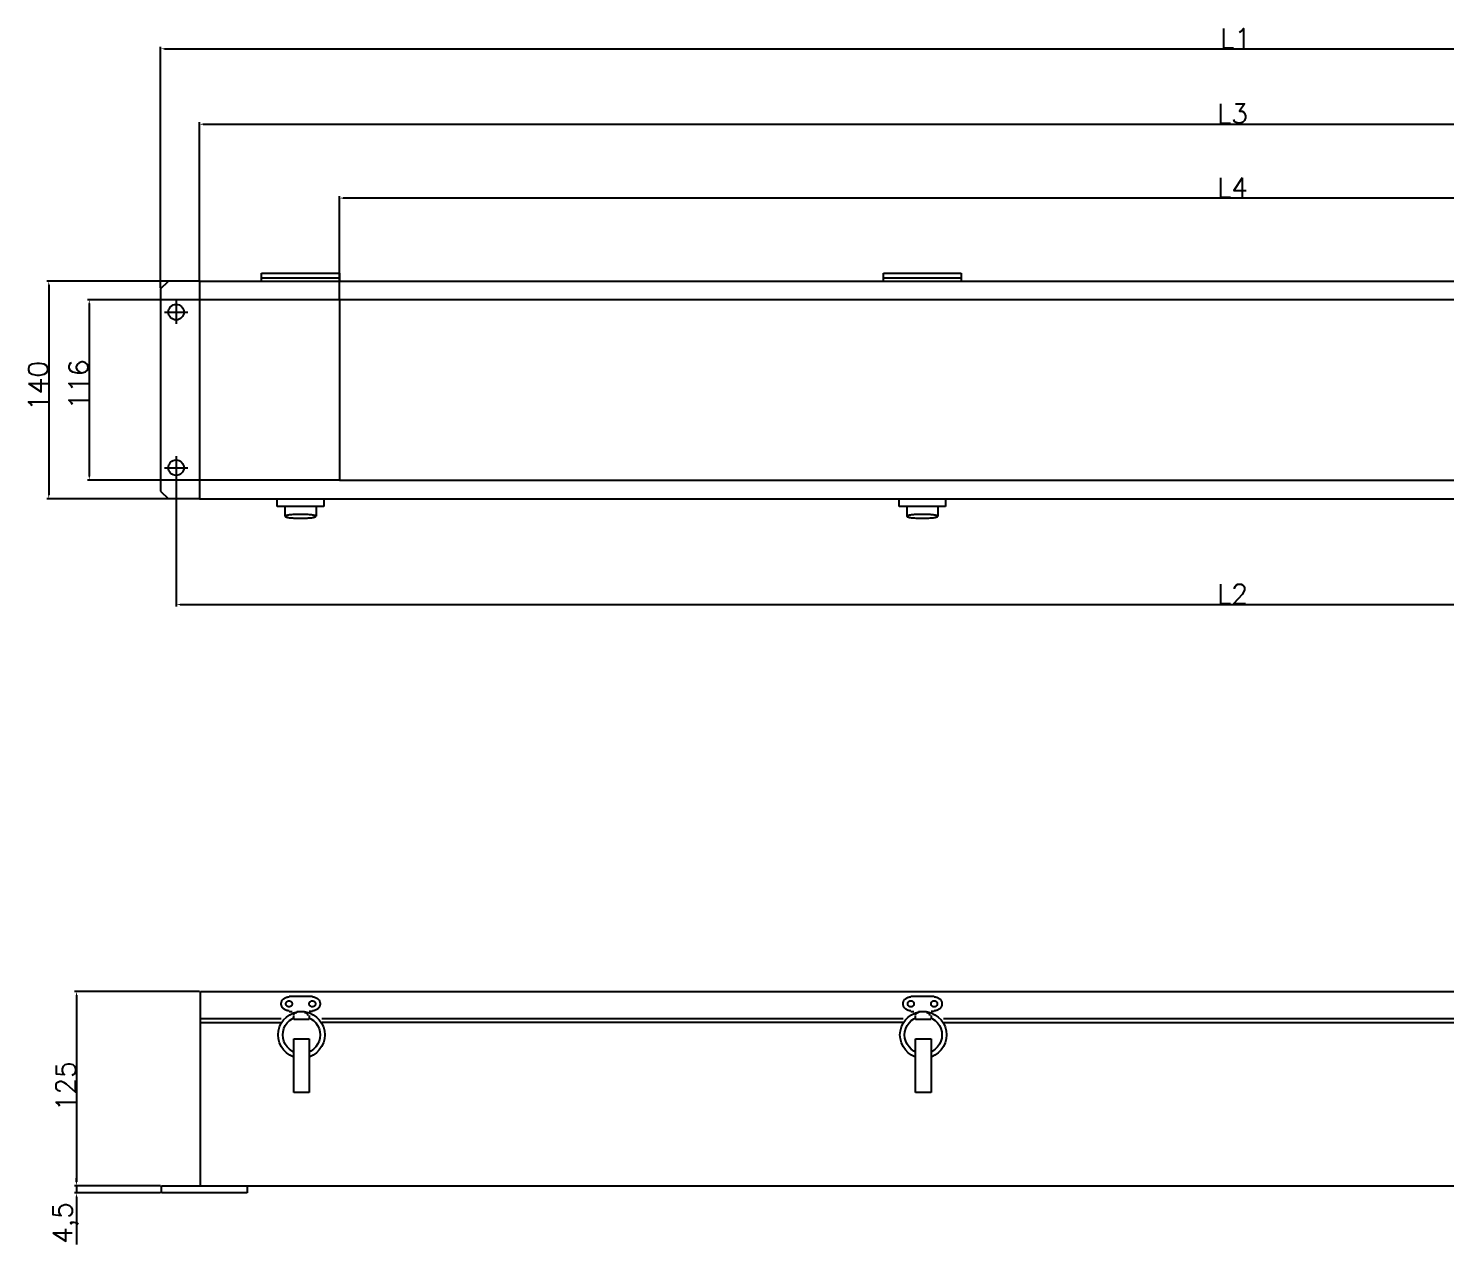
# Model space of a CAD drawing. Extents: x 1306 to 3129, y 1129 to 1911.
# Drawn here: x 1306 to 2217, y 1129 to 1911 of the extents above; entities that cross this region are included whole.
import ezdxf

# ---------------------------------------------------------------- set-up
doc = ezdxf.new("R2010")
doc.units = 0
doc.layers.get('0').update_dxf_attribs({"linetype": 'CONTINUOUS'})
doc.layers.get('DEFPOINTS').update_dxf_attribs({"linetype": 'CONTINUOUS'})
doc.layers.add('ULST', color=7, linetype='CONTINUOUS')
doc.styles.get("Standard").update_dxf_attribs({"font": 'txt', "bigfont": 'extfont2.shx'})
doc.dimstyles.get("Standard").update_dxf_attribs({"dimtxt": 2.5, "dimasz": 2.5, "dimexe": 1.25, "dimexo": 0.625, "dimtad": 1, "dimcen": 2.5, "dimazin": 3, "dimtfac": 1, "dimtmove": 0, "dimatfit": 3})

# ---------------------------------------------------------------- blocks, each defined once
blk = doc.blocks.new('A$C47306A9C')
at = {"layer": 'ULST'}
for p, q in [((25, 4.5), (25, 129.5)), ((25, 129.5), (650, 129.5)), ((650, 129.5), (1355, 129.5)), ((77, 121.5), (77.02, 121.89)), ((77.02, 121.11), (77, 121.5)), ((77.02, 121.89), (77.08, 122.28)), ((77.08, 120.72), (77.02, 121.11)), ((77.08, 122.28), (77.17, 122.66)), ((77.17, 120.34), (77.08, 120.72)), ((77.17, 122.66), (77.3, 123.04)), ((77.3, 119.96), (77.17, 120.34)), ((77.3, 123.04), (77.47, 123.4)), ((77.47, 119.6), (77.3, 119.96)), ((77.47, 123.4), (77.67, 123.75)), ((77.67, 119.25), (77.47, 119.6)), ((77.67, 123.75), (77.9, 124.08)), ((77.9, 118.92), (77.67, 119.25)), ((77.9, 124.08), (78.17, 124.39)), ((78.17, 118.61), (77.9, 118.92)), ((78.17, 124.39), (78.46, 124.68)), ((78.46, 118.32), (78.17, 118.61)), ((78.46, 124.68), (78.79, 124.95)), ((78.79, 124.95), (79.13, 125.19)), ((79.13, 125.19), (79.5, 125.4)), ((79.5, 125.4), (79.89, 125.58)), ((79.89, 125.58), (80.29, 125.73)), ((80, 121.5), (80.03, 121.85)), ((80.03, 121.15), (80, 121.5)), ((80.03, 121.85), (80.12, 122.18)), ((80.12, 120.82), (80.03, 121.15)), ((80.12, 122.18), (80.27, 122.5)), ((80.27, 120.5), (80.12, 120.82)), ((80.27, 122.5), (80.47, 122.79)), ((80.47, 120.21), (80.27, 120.5)), ((80.29, 125.73), (80.71, 125.85)), ((80.47, 122.79), (80.71, 123.03)), ((80.71, 119.97), (80.47, 120.21)), ((80.71, 125.85), (81.13, 125.93)), ((80.71, 123.03), (81, 123.23)), ((81, 119.77), (80.71, 119.97)), ((81, 123.23), (81.32, 123.38)), ((81.32, 119.62), (81, 119.77)), ((81.13, 125.93), (81.56, 125.98)), ((81.32, 123.38), (81.65, 123.47)), ((81.65, 119.53), (81.32, 119.62)), ((81.56, 125.98), (82, 126)), ((81.65, 123.47), (82, 123.5)), ((82, 119.5), (81.65, 119.53)), ((82, 126.5), (97, 126.5)), ((82, 123.5), (82.35, 123.47)), ((82.35, 119.53), (82, 119.5)), ((82.35, 123.47), (82.68, 123.38)), ((82.68, 119.62), (82.35, 119.53)), ((82.68, 123.38), (83, 123.23)), ((83, 119.77), (82.68, 119.62)), ((83, 123.23), (83.29, 123.03)), ((83.29, 119.97), (83, 119.77)), ((83.29, 123.03), (83.53, 122.79)), ((83.53, 120.21), (83.29, 119.97)), ((83.53, 122.79), (83.73, 122.5)), ((83.73, 120.5), (83.53, 120.21)), ((83.73, 122.5), (83.88, 122.18)), ((83.88, 120.82), (83.73, 120.5)), ((83.88, 122.18), (83.97, 121.85)), ((83.97, 121.15), (83.88, 120.82)), ((83.97, 121.85), (84, 121.5)), ((84, 121.5), (83.97, 121.15)), ((95, 121.5), (95.03, 121.85)), ((95.03, 121.15), (95, 121.5)), ((95.03, 121.85), (95.12, 122.18)), ((95.12, 120.82), (95.03, 121.15)), ((95.12, 122.18), (95.27, 122.5)), ((95.27, 120.5), (95.12, 120.82)), ((95.27, 122.5), (95.47, 122.79)), ((95.47, 120.21), (95.27, 120.5)), ((95.47, 122.79), (95.71, 123.03)), ((95.71, 119.97), (95.47, 120.21)), ((95.71, 123.03), (96, 123.23)), ((96, 119.77), (95.71, 119.97)), ((96, 123.23), (96.32, 123.38)), ((96.32, 119.62), (96, 119.77)), ((96.32, 123.38), (96.65, 123.47)), ((96.65, 119.53), (96.32, 119.62)), ((96.65, 123.47), (97, 123.5)), ((97, 119.5), (96.65, 119.53)), ((97, 126), (97.44, 125.98)), ((97, 123.5), (97.35, 123.47)), ((97.35, 119.53), (97, 119.5)), ((97.35, 123.47), (97.68, 123.38)), ((97.68, 119.62), (97.35, 119.53)), ((97.44, 125.98), (97.87, 125.93)), ((97.68, 123.38), (98, 123.23)), ((98, 119.77), (97.68, 119.62)), ((97.87, 125.93), (98.29, 125.85)), ((98, 123.23), (98.29, 123.03)), ((98.29, 119.97), (98, 119.77)), ((98.29, 125.85), (98.71, 125.73)), ((98.29, 123.03), (98.53, 122.79)), ((98.53, 120.21), (98.29, 119.97)), ((98.53, 122.79), (98.73, 122.5)), ((98.73, 120.5), (98.53, 120.21)), ((98.71, 125.73), (99.11, 125.58)), ((98.73, 122.5), (98.88, 122.18)), ((98.88, 120.82), (98.73, 120.5)), ((98.88, 122.18), (98.97, 121.85)), ((98.97, 121.15), (98.88, 120.82)), ((98.97, 121.85), (99, 121.5)), ((99, 121.5), (98.97, 121.15)), ((99.11, 125.58), (99.5, 125.4)), ((99.5, 125.4), (99.87, 125.19)), ((99.87, 125.19), (100.21, 124.95)), ((100.21, 124.95), (100.54, 124.68)), ((100.54, 124.68), (100.83, 124.39)), ((100.83, 118.61), (100.54, 118.32)), ((100.83, 124.39), (101.1, 124.08)), ((101.1, 118.92), (100.83, 118.61)), ((101.1, 124.08), (101.33, 123.75)), ((101.33, 119.25), (101.1, 118.92)), ((101.33, 123.75), (101.53, 123.4)), ((101.53, 119.6), (101.33, 119.25)), ((101.53, 123.4), (101.7, 123.04)), ((101.7, 119.96), (101.53, 119.6)), ((101.7, 123.04), (101.83, 122.66)), ((101.83, 120.34), (101.7, 119.96)), ((101.83, 122.66), (101.92, 122.28)), ((101.92, 120.72), (101.83, 120.34)), ((101.92, 122.28), (101.98, 121.89)), ((101.98, 121.11), (101.92, 120.72)), ((101.98, 121.89), (102, 121.5)), ((102, 121.5), (101.98, 121.11)), ((477, 121.5), (477.02, 121.89)), ((477.02, 121.11), (477, 121.5)), ((477.02, 121.89), (477.08, 122.28)), ((477.08, 120.72), (477.02, 121.11)), ((477.08, 122.28), (477.17, 122.66)), ((477.17, 120.34), (477.08, 120.72)), ((477.17, 122.66), (477.3, 123.04)), ((477.3, 119.96), (477.17, 120.34)), ((477.3, 123.04), (477.47, 123.4)), ((477.47, 119.6), (477.3, 119.96)), ((477.47, 123.4), (477.67, 123.75)), ((477.67, 119.25), (477.47, 119.6)), ((477.67, 123.75), (477.9, 124.08)), ((477.9, 118.92), (477.67, 119.25)), ((477.9, 124.08), (478.17, 124.39)), ((478.17, 118.61), (477.9, 118.92)), ((478.17, 124.39), (478.46, 124.68)), ((478.46, 118.32), (478.17, 118.61)), ((478.46, 124.68), (478.79, 124.95)), ((478.79, 124.95), (479.13, 125.19)), ((479.13, 125.19), (479.5, 125.4)), ((479.5, 125.4), (479.89, 125.58)), ((479.89, 125.58), (480.29, 125.73)), ((480, 121.5), (480.03, 121.85)), ((480.03, 121.15), (480, 121.5)), ((480.03, 121.85), (480.12, 122.18)), ((480.12, 120.82), (480.03, 121.15)), ((480.12, 122.18), (480.27, 122.5)), ((480.27, 120.5), (480.12, 120.82)), ((480.27, 122.5), (480.47, 122.79)), ((480.47, 120.21), (480.27, 120.5)), ((480.29, 125.73), (480.71, 125.85)), ((480.47, 122.79), (480.71, 123.03)), ((480.71, 119.97), (480.47, 120.21)), ((480.71, 125.85), (481.13, 125.93)), ((480.71, 123.03), (481, 123.23)), ((481, 119.77), (480.71, 119.97)), ((481, 123.23), (481.32, 123.38)), ((481.32, 119.62), (481, 119.77)), ((481.13, 125.93), (481.56, 125.98)), ((481.32, 123.38), (481.65, 123.47)), ((481.65, 119.53), (481.32, 119.62)), ((481.56, 125.98), (482, 126)), ((481.65, 123.47), (482, 123.5)), ((482, 119.5), (481.65, 119.53)), ((482, 126.5), (497, 126.5)), ((482, 123.5), (482.35, 123.47)), ((482.35, 119.53), (482, 119.5)), ((482.35, 123.47), (482.68, 123.38)), ((482.68, 119.62), (482.35, 119.53)), ((482.68, 123.38), (483, 123.23)), ((483, 119.77), (482.68, 119.62)), ((483, 123.23), (483.29, 123.03)), ((483.29, 119.97), (483, 119.77)), ((483.29, 123.03), (483.53, 122.79)), ((483.53, 120.21), (483.29, 119.97)), ((483.53, 122.79), (483.73, 122.5)), ((483.73, 120.5), (483.53, 120.21)), ((483.73, 122.5), (483.88, 122.18)), ((483.88, 120.82), (483.73, 120.5)), ((483.88, 122.18), (483.97, 121.85)), ((483.97, 121.15), (483.88, 120.82)), ((483.97, 121.85), (484, 121.5)), ((484, 121.5), (483.97, 121.15)), ((495, 121.5), (495.03, 121.85)), ((495.03, 121.15), (495, 121.5)), ((495.03, 121.85), (495.12, 122.18)), ((495.12, 120.82), (495.03, 121.15)), ((495.12, 122.18), (495.27, 122.5)), ((495.27, 120.5), (495.12, 120.82)), ((495.27, 122.5), (495.47, 122.79)), ((495.47, 120.21), (495.27, 120.5)), ((495.47, 122.79), (495.71, 123.03)), ((495.71, 119.97), (495.47, 120.21)), ((495.71, 123.03), (496, 123.23)), ((496, 119.77), (495.71, 119.97)), ((496, 123.23), (496.32, 123.38)), ((496.32, 119.62), (496, 119.77)), ((496.32, 123.38), (496.65, 123.47)), ((496.65, 119.53), (496.32, 119.62)), ((496.65, 123.47), (497, 123.5)), ((497, 119.5), (496.65, 119.53)), ((497, 126), (497.44, 125.98)), ((497, 123.5), (497.35, 123.47)), ((497.35, 119.53), (497, 119.5)), ((497.35, 123.47), (497.68, 123.38)), ((497.68, 119.62), (497.35, 119.53)), ((497.44, 125.98), (497.87, 125.93)), ((497.68, 123.38), (498, 123.23)), ((498, 119.77), (497.68, 119.62)), ((497.87, 125.93), (498.29, 125.85)), ((498, 123.23), (498.29, 123.03)), ((498.29, 119.97), (498, 119.77)), ((498.29, 125.85), (498.71, 125.73)), ((498.29, 123.03), (498.53, 122.79)), ((498.53, 120.21), (498.29, 119.97)), ((498.53, 122.79), (498.73, 122.5)), ((498.73, 120.5), (498.53, 120.21)), ((498.71, 125.73), (499.11, 125.58)), ((498.73, 122.5), (498.88, 122.18)), ((498.88, 120.82), (498.73, 120.5)), ((498.88, 122.18), (498.97, 121.85)), ((498.97, 121.15), (498.88, 120.82)), ((498.97, 121.85), (499, 121.5)), ((499, 121.5), (498.97, 121.15)), ((499.11, 125.58), (499.5, 125.4)), ((499.5, 125.4), (499.87, 125.19)), ((499.87, 125.19), (500.21, 124.95)), ((500.21, 124.95), (500.54, 124.68)), ((500.54, 124.68), (500.83, 124.39)), ((500.83, 118.61), (500.54, 118.32)), ((500.83, 124.39), (501.1, 124.08)), ((501.1, 118.92), (500.83, 118.61)), ((501.1, 124.08), (501.33, 123.75)), ((501.33, 119.25), (501.1, 118.92)), ((501.33, 123.75), (501.53, 123.4)), ((501.53, 119.6), (501.33, 119.25)), ((501.53, 123.4), (501.7, 123.04)), ((501.7, 119.96), (501.53, 119.6)), ((501.7, 123.04), (501.83, 122.66)), ((501.83, 120.34), (501.7, 119.96)), ((501.83, 122.66), (501.92, 122.28)), ((501.92, 120.72), (501.83, 120.34)), ((501.92, 122.28), (501.98, 121.89)), ((501.98, 121.11), (501.92, 120.72)), ((501.98, 121.89), (502, 121.5)), ((502, 121.5), (501.98, 121.11)), ((25, 112), (77, 112)), ((25, 109.5), (77, 109.5)), ((77.01, 109), (78.51, 111.14)), ((78.79, 118.05), (78.46, 118.32)), ((78.51, 111.14), (80.36, 112.99)), ((79.13, 117.81), (78.79, 118.05)), ((79.5, 117.6), (79.13, 117.81)), ((79.89, 117.42), (79.5, 117.6)), ((80.29, 117.27), (79.89, 117.42)), ((80.71, 117.15), (80.29, 117.27)), ((80.36, 112.99), (82.5, 114.49)), ((81.13, 117.07), (80.71, 117.15)), ((80.81, 109.21), (82.29, 110.69)), ((81.56, 117.02), (81.13, 117.07)), ((82, 117), (81.56, 117.02)), ((82, 116.5), (84, 116.5)), ((82.29, 110.69), (84, 111.89)), ((82.5, 114.49), (84.87, 115.6)), ((84, 111.89), (84.74, 112.29)), ((84.87, 115.6), (87.4, 116.27)), ((85, 114), (85.03, 114.35)), ((85, 111.5), (85, 113.5)), ((95, 111.5), (85, 111.5)), ((85.03, 114.35), (85.12, 114.68)), ((85.12, 114.68), (85.27, 115)), ((85.27, 115), (85.47, 115.29)), ((85.47, 115.29), (85.71, 115.53)), ((85.71, 115.53), (86, 115.73)), ((86, 115.73), (86.32, 115.88)), ((86.32, 115.88), (86.65, 115.97)), ((86.65, 115.97), (87, 116)), ((87, 116.5), (92, 116.5)), ((87.4, 116.27), (90, 116.5)), ((90, 116.5), (92.6, 116.27)), ((92, 116), (92.35, 115.97)), ((92.35, 115.97), (92.68, 115.88)), ((92.6, 116.27), (95.13, 115.6)), ((92.68, 115.88), (93, 115.73)), ((93, 115.73), (93.29, 115.53)), ((93.29, 115.53), (93.53, 115.29)), ((93.53, 115.29), (93.73, 115)), ((93.73, 115), (93.88, 114.68)), ((93.88, 114.68), (93.97, 114.35)), ((93.97, 114.35), (94, 114)), ((97, 116.5), (95, 116.5)), ((95, 114), (95, 112)), ((95.13, 115.6), (97.5, 114.49)), ((95.26, 112.29), (96, 111.89)), ((96, 111.89), (97.71, 110.69)), ((97.44, 117.02), (97, 117)), ((97.87, 117.07), (97.44, 117.02)), ((97.5, 114.49), (99.64, 112.99)), ((97.71, 110.69), (99.19, 109.21)), ((98.29, 117.15), (97.87, 117.07)), ((98.71, 117.27), (98.29, 117.15)), ((99.11, 117.42), (98.71, 117.27)), ((99.5, 117.6), (99.11, 117.42)), ((99.87, 117.81), (99.5, 117.6)), ((99.64, 112.99), (101.49, 111.14)), ((100.21, 118.05), (99.87, 117.81)), ((100.54, 118.32), (100.21, 118.05)), ((101.49, 111.14), (102.99, 109)), ((103, 112), (477, 112)), ((477, 109.5), (103, 109.5)), ((477.01, 109), (478.51, 111.14)), ((478.79, 118.05), (478.46, 118.32)), ((478.51, 111.14), (480.36, 112.99)), ((479.13, 117.81), (478.79, 118.05)), ((479.5, 117.6), (479.13, 117.81)), ((479.89, 117.42), (479.5, 117.6)), ((480.29, 117.27), (479.89, 117.42)), ((480.71, 117.15), (480.29, 117.27)), ((480.36, 112.99), (482.5, 114.49)), ((481.13, 117.07), (480.71, 117.15)), ((480.81, 109.21), (482.29, 110.69)), ((481.56, 117.02), (481.13, 117.07)), ((482, 117), (481.56, 117.02)), ((482, 116.5), (484, 116.5)), ((482.29, 110.69), (484, 111.89)), ((482.5, 114.49), (484.87, 115.6)), ((484, 111.89), (484.74, 112.29)), ((484.87, 115.6), (487.4, 116.27)), ((485, 114), (485.03, 114.35)), ((485, 111.5), (485, 113.5)), ((495, 111.5), (485, 111.5)), ((485.03, 114.35), (485.12, 114.68)), ((485.12, 114.68), (485.27, 115)), ((485.27, 115), (485.47, 115.29)), ((485.47, 115.29), (485.71, 115.53)), ((485.71, 115.53), (486, 115.73)), ((486, 115.73), (486.32, 115.88)), ((486.32, 115.88), (486.65, 115.97)), ((486.65, 115.97), (487, 116)), ((487, 116.5), (492, 116.5)), ((487.4, 116.27), (490, 116.5)), ((490, 116.5), (492.6, 116.27)), ((492, 116), (492.35, 115.97)), ((492.35, 115.97), (492.68, 115.88)), ((492.6, 116.27), (495.13, 115.6)), ((492.68, 115.88), (493, 115.73)), ((493, 115.73), (493.29, 115.53)), ((493.29, 115.53), (493.53, 115.29)), ((493.53, 115.29), (493.73, 115)), ((493.73, 115), (493.88, 114.68)), ((493.88, 114.68), (493.97, 114.35)), ((493.97, 114.35), (494, 114)), ((497, 116.5), (495, 116.5)), ((495, 114), (495, 112)), ((495.13, 115.6), (497.5, 114.49)), ((495.26, 112.29), (496, 111.89)), ((496, 111.89), (497.71, 110.69)), ((497.44, 117.02), (497, 117)), ((497.87, 117.07), (497.44, 117.02)), ((497.5, 114.49), (499.64, 112.99)), ((497.71, 110.69), (499.19, 109.21)), ((498.29, 117.15), (497.87, 117.07)), ((498.71, 117.27), (498.29, 117.15)), ((499.11, 117.42), (498.71, 117.27)), ((499.5, 117.6), (499.11, 117.42)), ((499.87, 117.81), (499.5, 117.6)), ((499.64, 112.99), (501.49, 111.14)), ((500.21, 118.05), (499.87, 117.81)), ((500.54, 118.32), (500.21, 118.05)), ((501.49, 111.14), (502.99, 109)), ((503, 112), (650, 112)), ((503, 109.5), (650, 109.5)), ((650, 112), (877, 112)), ((650, 109.5), (877, 109.5)), ((75, 101.5), (75.23, 104.1)), ((75.23, 98.9), (75, 101.5)), ((75.23, 104.1), (75.9, 106.63)), ((75.9, 106.63), (77.01, 109)), ((78, 101.5), (78.18, 103.58)), ((78.18, 99.42), (78, 101.5)), ((78.18, 103.58), (78.72, 105.6)), ((78.72, 105.6), (79.61, 107.5)), ((79.61, 107.5), (80.81, 109.21)), ((99.19, 109.21), (100.39, 107.5)), ((100.39, 107.5), (101.28, 105.6)), ((101.28, 105.6), (101.82, 103.58)), ((101.82, 103.58), (102, 101.5)), ((102, 101.5), (101.82, 99.42)), ((102.99, 109), (104.1, 106.63)), ((104.1, 106.63), (104.77, 104.1)), ((104.77, 104.1), (105, 101.5)), ((105, 101.5), (104.77, 98.9)), ((475, 101.5), (475.23, 104.1)), ((475.23, 98.9), (475, 101.5)), ((475.23, 104.1), (475.9, 106.63)), ((475.9, 106.63), (477.01, 109)), ((478, 101.5), (478.18, 103.58)), ((478.18, 99.42), (478, 101.5)), ((478.18, 103.58), (478.72, 105.6)), ((478.72, 105.6), (479.61, 107.5)), ((479.61, 107.5), (480.81, 109.21)), ((499.19, 109.21), (500.39, 107.5)), ((500.39, 107.5), (501.28, 105.6)), ((501.28, 105.6), (501.82, 103.58)), ((501.82, 103.58), (502, 101.5)), ((502, 101.5), (501.82, 99.42)), ((502.99, 109), (504.1, 106.63)), ((504.1, 106.63), (504.77, 104.1)), ((504.77, 104.1), (505, 101.5)), ((505, 101.5), (504.77, 98.9)), ((75.9, 96.37), (75.23, 98.9)), ((77.01, 94), (75.9, 96.37)), ((78.51, 91.86), (77.01, 94)), ((78.72, 97.4), (78.18, 99.42)), ((80.36, 90.01), (78.51, 91.86)), ((79.61, 95.5), (78.72, 97.4)), ((80.81, 93.79), (79.61, 95.5)), ((82.29, 92.31), (80.81, 93.79)), ((84, 91.11), (82.29, 92.31)), ((85, 99), (95, 99)), ((85, 64.5), (85, 99)), ((95, 99), (95, 64.5)), ((97.71, 92.31), (96, 91.11)), ((99.19, 93.79), (97.71, 92.31)), ((100.39, 95.5), (99.19, 93.79)), ((101.49, 91.86), (99.64, 90.01)), ((101.28, 97.4), (100.39, 95.5)), ((101.82, 99.42), (101.28, 97.4)), ((102.99, 94), (101.49, 91.86)), ((104.1, 96.37), (102.99, 94)), ((104.77, 98.9), (104.1, 96.37)), ((475.9, 96.37), (475.23, 98.9)), ((477.01, 94), (475.9, 96.37)), ((478.51, 91.86), (477.01, 94)), ((478.72, 97.4), (478.18, 99.42)), ((480.36, 90.01), (478.51, 91.86)), ((479.61, 95.5), (478.72, 97.4)), ((480.81, 93.79), (479.61, 95.5)), ((482.29, 92.31), (480.81, 93.79)), ((484, 91.11), (482.29, 92.31)), ((485, 99), (495, 99)), ((485, 64.5), (485, 99)), ((495, 99), (495, 64.5)), ((497.71, 92.31), (496, 91.11)), ((499.19, 93.79), (497.71, 92.31)), ((500.39, 95.5), (499.19, 93.79)), ((501.49, 91.86), (499.64, 90.01)), ((501.28, 97.4), (500.39, 95.5)), ((501.82, 99.42), (501.28, 97.4)), ((502.99, 94), (501.49, 91.86)), ((504.1, 96.37), (502.99, 94)), ((504.77, 98.9), (504.1, 96.37)), ((82.5, 88.51), (80.36, 90.01)), ((84.62, 87.5), (82.5, 88.51)), ((84.74, 90.71), (84, 91.11)), ((96, 91.11), (95.26, 90.71)), ((97.5, 88.51), (95.38, 87.5)), ((99.64, 90.01), (97.5, 88.51)), ((482.5, 88.51), (480.36, 90.01)), ((484.62, 87.5), (482.5, 88.51)), ((484.74, 90.71), (484, 91.11)), ((496, 91.11), (495.26, 90.71)), ((497.5, 88.51), (495.38, 87.5)), ((499.64, 90.01), (497.5, 88.51)), ((95, 64.5), (85, 64.5)), ((495, 64.5), (485, 64.5)), ((0, 4.5), (55, 4.5)), ((0, 0), (0, 4.5)), ((55, 0), (0, 0)), ((25, 4.5), (650, 4.5)), ((55, 4.5), (55, 0)), ((650, 4.5), (1355, 4.5))]:
    blk.add_line(p, q, dxfattribs=at)
blk = doc.blocks.new('*U23')
at = {"color": 0}
blk.add_text('125', height=12.5, rotation=90, dxfattribs=at).set_placement((1336.07, 1214.34))
blk = doc.blocks.new('*D4')
at = {"color": 0}
for p, q in [((1415.82, 1291.42), (1335.44, 1291.42)), ((1336.69, 1288.92), (1336.69, 1168.92)), ((1390.82, 1166.42), (1335.44, 1166.42))]:
    blk.add_line(p, q, dxfattribs=at)
for points in [[(1336.27, 1288.92), (1337.11, 1288.92), (1336.69, 1291.42)], [(1336.27, 1168.92), (1337.11, 1168.92), (1336.69, 1166.42)]]:
    blk.add_solid(points, dxfattribs=at)
at = {"layer": 'DEFPOINTS', "color": 0}
for p in [(1416.45, 1291.42), (1336.69, 1166.42), (1391.45, 1166.42)]:
    blk.add_point(p, dxfattribs=at)
blk.add_blockref('*U23', (0, 0))
blk = doc.blocks.new('*U22')
at = {"color": 0}
blk.add_text('4,5', height=12.5, rotation=90, dxfattribs=at).set_placement((1333.98, 1129.21))
blk = doc.blocks.new('*D5')
at = {"color": 0}
for p, q in [((1336.69, 1168.92), (1336.69, 1171.42)), ((1390.82, 1166.42), (1335.44, 1166.42)), ((1390.82, 1161.92), (1335.44, 1161.92)), ((1336.69, 1166.42), (1336.69, 1161.92)), ((1336.69, 1159.42), (1336.69, 1128.59))]:
    blk.add_line(p, q, dxfattribs=at)
for points in [[(1336.27, 1168.92), (1337.11, 1168.92), (1336.69, 1166.42)], [(1336.27, 1159.42), (1337.11, 1159.42), (1336.69, 1161.92)]]:
    blk.add_solid(points, dxfattribs=at)
at = {"layer": 'DEFPOINTS', "color": 0}
for p in [(1336.69, 1161.92), (1391.45, 1166.42), (1391.45, 1161.92)]:
    blk.add_point(p, dxfattribs=at)
blk.add_blockref('*U22', (0, 0))
blk = doc.blocks.new('*U21')
at = {"color": 0}
blk.add_text('116', height=12.5, rotation=90, dxfattribs=at).set_placement((1344.34, 1665.57))
blk = doc.blocks.new('*D6')
at = {"color": 0}
for p, q in [((1505.82, 1736.07), (1343.71, 1736.07)), ((1344.96, 1733.57), (1344.96, 1622.57)), ((1505.82, 1620.07), (1343.71, 1620.07))]:
    blk.add_line(p, q, dxfattribs=at)
for points in [[(1344.55, 1733.57), (1345.38, 1733.57), (1344.96, 1736.07)], [(1344.55, 1622.57), (1345.38, 1622.57), (1344.96, 1620.07)]]:
    blk.add_solid(points, dxfattribs=at)
at = {"layer": 'DEFPOINTS', "color": 0}
for p in [(1506.45, 1736.07), (1344.96, 1620.07), (1506.45, 1620.07)]:
    blk.add_point(p, dxfattribs=at)
blk.add_blockref('*U21', (0, 0))
blk = doc.blocks.new('*U20')
at = {"color": 0}
blk.add_text('140', height=12.5, rotation=90, dxfattribs=at).set_placement((1318.26, 1664.52))
blk = doc.blocks.new('*D7')
at = {"color": 0}
for p, q in [((1395.82, 1748.07), (1317.64, 1748.07)), ((1318.89, 1745.57), (1318.89, 1610.57)), ((1395.82, 1608.07), (1317.64, 1608.07))]:
    blk.add_line(p, q, dxfattribs=at)
for points in [[(1318.47, 1745.57), (1319.31, 1745.57), (1318.89, 1748.07)], [(1318.47, 1610.57), (1319.31, 1610.57), (1318.89, 1608.07)]]:
    blk.add_solid(points, dxfattribs=at)
at = {"layer": 'DEFPOINTS', "color": 0}
for p in [(1396.45, 1748.07), (1318.89, 1608.07), (1396.45, 1608.07)]:
    blk.add_point(p, dxfattribs=at)
blk.add_blockref('*U20', (0, 0))
blk = doc.blocks.new('A$C7E1D7801')
at = {"layer": 'ULST'}
for p, q in [((65, 152.5), (65, 157.5)), ((65, 157.5), (115, 157.5)), ((115, 157.5), (115, 152.5)), ((465, 152.5), (465, 157.5)), ((465, 157.5), (515, 157.5)), ((515, 157.5), (515, 152.5)), ((0, 147.5), (5, 152.5)), ((0, 147.5), (0, 17.5)), ((25, 152.5), (5, 152.5)), ((25, 152.5), (25, 12.5)), ((25, 152.5), (700, 152.5)), ((65, 154.5), (115, 154.5)), ((465, 154.5), (515, 154.5)), ((700, 152.5), (1355, 152.5)), ((10, 140), (10, 125)), ((700, 140.5), (115, 140.5)), ((115, 140.5), (115, 24.5)), ((1265, 140.5), (700, 140.5)), ((2.5, 132.5), (17.5, 132.5)), ((10, 40), (10, 25)), ((2.5, 32.5), (17.5, 32.5)), ((115, 24.5), (700, 24.5)), ((700, 24.5), (1265, 24.5)), ((0, 17.5), (5, 12.5)), ((25, 12.5), (5, 12.5)), ((25, 12.5), (700, 12.5)), ((75, 12.5), (105, 12.5)), ((75, 7.5), (75, 12.5)), ((105, 12.5), (105, 7.5)), ((475, 12.5), (505, 12.5)), ((475, 7.5), (475, 12.5)), ((505, 12.5), (505, 7.5)), ((700, 12.5), (1355, 12.5)), ((105, 7.5), (75, 7.5)), ((80, 7.5), (80, 1.25)), ((80.04, 1.36), (80, 1.25)), ((80, 1.25), (80.04, 1.14)), ((80.15, 1.47), (80.04, 1.36)), ((80.04, 1.14), (80.15, 1.03)), ((80.34, 1.57), (80.15, 1.47)), ((80.15, 1.03), (80.34, 0.93)), ((80.6, 1.68), (80.34, 1.57)), ((80.34, 0.93), (80.6, 0.82)), ((80.94, 1.78), (80.6, 1.68)), ((80.6, 0.82), (80.94, 0.72)), ((81.34, 1.87), (80.94, 1.78)), ((80.94, 0.72), (81.34, 0.62)), ((81.81, 1.97), (81.34, 1.87)), ((81.34, 0.62), (81.81, 0.53)), ((82.34, 2.05), (81.81, 1.97)), ((81.81, 0.53), (82.34, 0.45)), ((82.93, 2.13), (82.34, 2.05)), ((82.34, 0.45), (82.93, 0.37)), ((83.57, 2.21), (82.93, 2.13)), ((82.93, 0.37), (83.57, 0.29)), ((84.26, 2.27), (83.57, 2.21)), ((83.57, 0.29), (84.26, 0.23)), ((85, 2.33), (84.26, 2.27)), ((84.26, 0.23), (85, 0.17)), ((85.77, 2.38), (85, 2.33)), ((85, 0.17), (85.77, 0.12)), ((86.58, 2.42), (85.77, 2.38)), ((85.77, 0.12), (86.58, 0.08)), ((87.41, 2.46), (86.58, 2.42)), ((86.58, 0.08), (87.41, 0.04)), ((88.26, 2.48), (87.41, 2.46)), ((87.41, 0.04), (88.26, 0.02)), ((89.13, 2.5), (88.26, 2.48)), ((88.26, 0.02), (89.13, 0)), ((90, 2.5), (89.13, 2.5)), ((89.13, 0), (90, 0)), ((90.87, 2.5), (90, 2.5)), ((90, 0), (90.87, 0)), ((91.74, 2.48), (90.87, 2.5)), ((90.87, 0), (91.74, 0.02)), ((92.59, 2.46), (91.74, 2.48)), ((91.74, 0.02), (92.59, 0.04)), ((93.42, 2.42), (92.59, 2.46)), ((92.59, 0.04), (93.42, 0.08)), ((94.23, 2.38), (93.42, 2.42)), ((93.42, 0.08), (94.23, 0.12)), ((95, 2.33), (94.23, 2.38)), ((94.23, 0.12), (95, 0.17)), ((95.74, 2.27), (95, 2.33)), ((95, 0.17), (95.74, 0.23)), ((96.43, 2.21), (95.74, 2.27)), ((95.74, 0.23), (96.43, 0.29)), ((97.07, 2.13), (96.43, 2.21)), ((96.43, 0.29), (97.07, 0.37)), ((97.66, 2.05), (97.07, 2.13)), ((97.07, 0.37), (97.66, 0.45)), ((98.19, 1.97), (97.66, 2.05)), ((97.66, 0.45), (98.19, 0.53)), ((98.66, 1.87), (98.19, 1.97)), ((98.19, 0.53), (98.66, 0.62)), ((99.06, 1.78), (98.66, 1.87)), ((98.66, 0.62), (99.06, 0.72)), ((99.4, 1.68), (99.06, 1.78)), ((99.06, 0.72), (99.4, 0.82)), ((99.66, 1.57), (99.4, 1.68)), ((99.4, 0.82), (99.66, 0.93)), ((99.85, 1.47), (99.66, 1.57)), ((99.66, 0.93), (99.85, 1.03)), ((99.96, 1.36), (99.85, 1.47)), ((99.85, 1.03), (99.96, 1.14)), ((100, 1.25), (99.96, 1.36)), ((99.96, 1.14), (100, 1.25)), ((100, 7.5), (100, 1.25)), ((505, 7.5), (475, 7.5)), ((480, 7.5), (480, 1.25)), ((480.04, 1.36), (480, 1.25)), ((480, 1.25), (480.04, 1.14)), ((480.15, 1.47), (480.04, 1.36)), ((480.04, 1.14), (480.15, 1.03)), ((480.34, 1.57), (480.15, 1.47)), ((480.15, 1.03), (480.34, 0.93)), ((480.6, 1.68), (480.34, 1.57)), ((480.34, 0.93), (480.6, 0.82)), ((480.94, 1.78), (480.6, 1.68)), ((480.6, 0.82), (480.94, 0.72)), ((481.34, 1.87), (480.94, 1.78)), ((480.94, 0.72), (481.34, 0.62)), ((481.81, 1.97), (481.34, 1.87)), ((481.34, 0.62), (481.81, 0.53)), ((482.34, 2.05), (481.81, 1.97)), ((481.81, 0.53), (482.34, 0.45)), ((482.93, 2.13), (482.34, 2.05)), ((482.34, 0.45), (482.93, 0.37)), ((483.57, 2.21), (482.93, 2.13)), ((482.93, 0.37), (483.57, 0.29)), ((484.26, 2.27), (483.57, 2.21)), ((483.57, 0.29), (484.26, 0.23)), ((485, 2.33), (484.26, 2.27)), ((484.26, 0.23), (485, 0.17)), ((485.77, 2.38), (485, 2.33)), ((485, 0.17), (485.77, 0.12)), ((486.58, 2.42), (485.77, 2.38)), ((485.77, 0.12), (486.58, 0.08)), ((487.41, 2.46), (486.58, 2.42)), ((486.58, 0.08), (487.41, 0.04)), ((488.26, 2.48), (487.41, 2.46)), ((487.41, 0.04), (488.26, 0.02)), ((489.13, 2.5), (488.26, 2.48)), ((488.26, 0.02), (489.13, 0)), ((490, 2.5), (489.13, 2.5)), ((489.13, 0), (490, 0)), ((490.87, 2.5), (490, 2.5)), ((490, 0), (490.87, 0)), ((491.74, 2.48), (490.87, 2.5)), ((490.87, 0), (491.74, 0.02)), ((492.59, 2.46), (491.74, 2.48)), ((491.74, 0.02), (492.59, 0.04)), ((493.42, 2.42), (492.59, 2.46)), ((492.59, 0.04), (493.42, 0.08)), ((494.23, 2.38), (493.42, 2.42)), ((493.42, 0.08), (494.23, 0.12)), ((495, 2.33), (494.23, 2.38)), ((494.23, 0.12), (495, 0.17)), ((495.74, 2.27), (495, 2.33)), ((495, 0.17), (495.74, 0.23)), ((496.43, 2.21), (495.74, 2.27)), ((495.74, 0.23), (496.43, 0.29)), ((497.07, 2.13), (496.43, 2.21)), ((496.43, 0.29), (497.07, 0.37)), ((497.66, 2.05), (497.07, 2.13)), ((497.07, 0.37), (497.66, 0.45)), ((498.19, 1.97), (497.66, 2.05)), ((497.66, 0.45), (498.19, 0.53)), ((498.66, 1.87), (498.19, 1.97)), ((498.19, 0.53), (498.66, 0.62)), ((499.06, 1.78), (498.66, 1.87)), ((498.66, 0.62), (499.06, 0.72)), ((499.4, 1.68), (499.06, 1.78)), ((499.06, 0.72), (499.4, 0.82)), ((499.66, 1.57), (499.4, 1.68)), ((499.4, 0.82), (499.66, 0.93)), ((499.85, 1.47), (499.66, 1.57)), ((499.66, 0.93), (499.85, 1.03)), ((499.96, 1.36), (499.85, 1.47)), ((499.85, 1.03), (499.96, 1.14)), ((500, 1.25), (499.96, 1.36)), ((499.96, 1.14), (500, 1.25)), ((500, 7.5), (500, 1.25))]:
    blk.add_line(p, q, dxfattribs=at)
for centre in [(10, 132.5), (10, 32.5)]:
    blk.add_circle(centre, 5, dxfattribs=at)
blk = doc.blocks.new('*U19')
at = {"color": 0}
blk.add_text('L1', height=12.5, dxfattribs=at).set_placement((2072.49, 1898))
blk = doc.blocks.new('*D9')
at = {"color": 0}
for p, q in [((1390.82, 1743.69), (1390.82, 1898.63)), ((1393.32, 1897.38), (2768.32, 1897.38)), ((2770.82, 1743.69), (2770.82, 1898.63))]:
    blk.add_line(p, q, dxfattribs=at)
for points in [[(1393.32, 1897.8), (1393.32, 1896.96), (1390.82, 1897.38)], [(2768.32, 1897.8), (2768.32, 1896.96), (2770.82, 1897.38)]]:
    blk.add_solid(points, dxfattribs=at)
at = {"layer": 'DEFPOINTS', "color": 0}
for p in [(2770.82, 1897.38), (1390.82, 1743.07), (2770.82, 1743.07)]:
    blk.add_point(p, dxfattribs=at)
blk.add_blockref('*U19', (0, 0))
blk = doc.blocks.new('*U18')
at = {"color": 0}
blk.add_text('L3', height=12.5, dxfattribs=at).set_placement((2070.41, 1849.51))
blk = doc.blocks.new('*D10')
at = {"color": 0}
for p, q in [((1415.82, 1748.69), (1415.82, 1850.13)), ((1418.32, 1848.88), (2743.32, 1848.88)), ((2745.82, 1748.69), (2745.82, 1850.13))]:
    blk.add_line(p, q, dxfattribs=at)
for points in [[(1418.32, 1849.3), (1418.32, 1848.46), (1415.82, 1848.88)], [(2743.32, 1849.3), (2743.32, 1848.46), (2745.82, 1848.88)]]:
    blk.add_solid(points, dxfattribs=at)
at = {"layer": 'DEFPOINTS', "color": 0}
for p in [(2745.82, 1848.88), (1415.82, 1748.07), (2745.82, 1748.07)]:
    blk.add_point(p, dxfattribs=at)
blk.add_blockref('*U18', (0, 0))
blk = doc.blocks.new('*U17')
at = {"color": 0}
blk.add_text('L4', height=12.5, dxfattribs=at).set_placement((2070.41, 1802))
blk = doc.blocks.new('*D11')
at = {"color": 0}
for p, q in [((1505.82, 1736.69), (1505.82, 1802.62)), ((2653.32, 1801.37), (1508.32, 1801.37)), ((2655.82, 1736.69), (2655.82, 1802.62))]:
    blk.add_line(p, q, dxfattribs=at)
for points in [[(1508.32, 1801.79), (1508.32, 1800.96), (1505.82, 1801.37)], [(2653.32, 1801.79), (2653.32, 1800.96), (2655.82, 1801.37)]]:
    blk.add_solid(points, dxfattribs=at)
at = {"layer": 'DEFPOINTS', "color": 0}
for p in [(1505.82, 1801.37), (1505.82, 1736.07), (2655.82, 1736.07)]:
    blk.add_point(p, dxfattribs=at)
blk.add_blockref('*U17', (0, 0))
blk = doc.blocks.new('*U16')
at = {"color": 0}
blk.add_text('L2', height=12.5, dxfattribs=at).set_placement((2070.41, 1540.68))
blk = doc.blocks.new('*D12')
at = {"color": 0}
for p, q in [((1400.82, 1619.94), (1400.82, 1538.81)), ((2760.82, 1619.94), (2760.82, 1538.81)), ((1403.32, 1540.06), (2758.32, 1540.06))]:
    blk.add_line(p, q, dxfattribs=at)
for points in [[(1403.32, 1540.47), (1403.32, 1539.64), (1400.82, 1540.06)], [(2758.32, 1540.47), (2758.32, 1539.64), (2760.82, 1540.06)]]:
    blk.add_solid(points, dxfattribs=at)
at = {"layer": 'DEFPOINTS', "color": 0}
for p in [(1400.82, 1620.57), (2760.82, 1620.57), (2760.82, 1540.06)]:
    blk.add_point(p, dxfattribs=at)
blk.add_blockref('*U16', (0, 0))

msp = doc.modelspace()

# ---------------------------------------------------------------- block references
msp.add_blockref('A$C47306A9C', (1391.45, 1161.919))
at = {"layer": 'ULST'}
msp.add_blockref('A$C7E1D7801', (1390.825, 1595.566), dxfattribs=at)

# ---------------------------------------------------------------- dimensions: what is measured, and where the dimension line sits
for base, p1, p2, text, picture, middle in [((2770.825, 1897.38), (1390.825, 1743.066), (2770.825, 1743.066), 'L1', '*D9', (2080.825, 1904.255)), ((2745.825, 1848.881), (1415.825, 1748.066), (2745.825, 1748.066), 'L3', '*D10', (2080.825, 1855.756)), ((1505.825, 1801.372), (2655.825, 1736.066), (1505.825, 1736.066), 'L4', '*D11', (2080.825, 1808.247)), ((2760.825, 1540.058), (1400.825, 1620.566), (2760.825, 1620.566), 'L2', '*D12', (2080.825, 1546.933))]:
    dim = msp.add_linear_dim(base=base, p1=p1, p2=p2, text=text, dimstyle='Standard', override={"dimtxt": 12.5})
    dim.commit()
    dim.dimension.update_dxf_attribs({"geometry": picture, "text_midpoint": middle})
for base, p1, p2, picture, middle in [((1318.889, 1608.066), (1396.45, 1748.066), (1396.45, 1608.066), '*D7', (1312.014, 1678.066)), ((1344.962, 1620.066), (1506.45, 1736.066), (1506.45, 1620.066), '*D6', (1338.087, 1678.066)), ((1336.691, 1166.419), (1416.45, 1291.419), (1391.45, 1166.419), '*D4', (1329.816, 1228.919)), ((1336.691, 1161.919), (1391.45, 1166.419), (1391.45, 1161.919), '*D5', (1328.774, 1142.753))]:
    dim = msp.add_linear_dim(base=base, p1=p1, p2=p2, angle=90, dimstyle='Standard', override={"dimtxt": 12.5})
    dim.commit()
    dim.dimension.update_dxf_attribs({"geometry": picture, "text_midpoint": middle})

doc.saveas('drawing.dxf')
